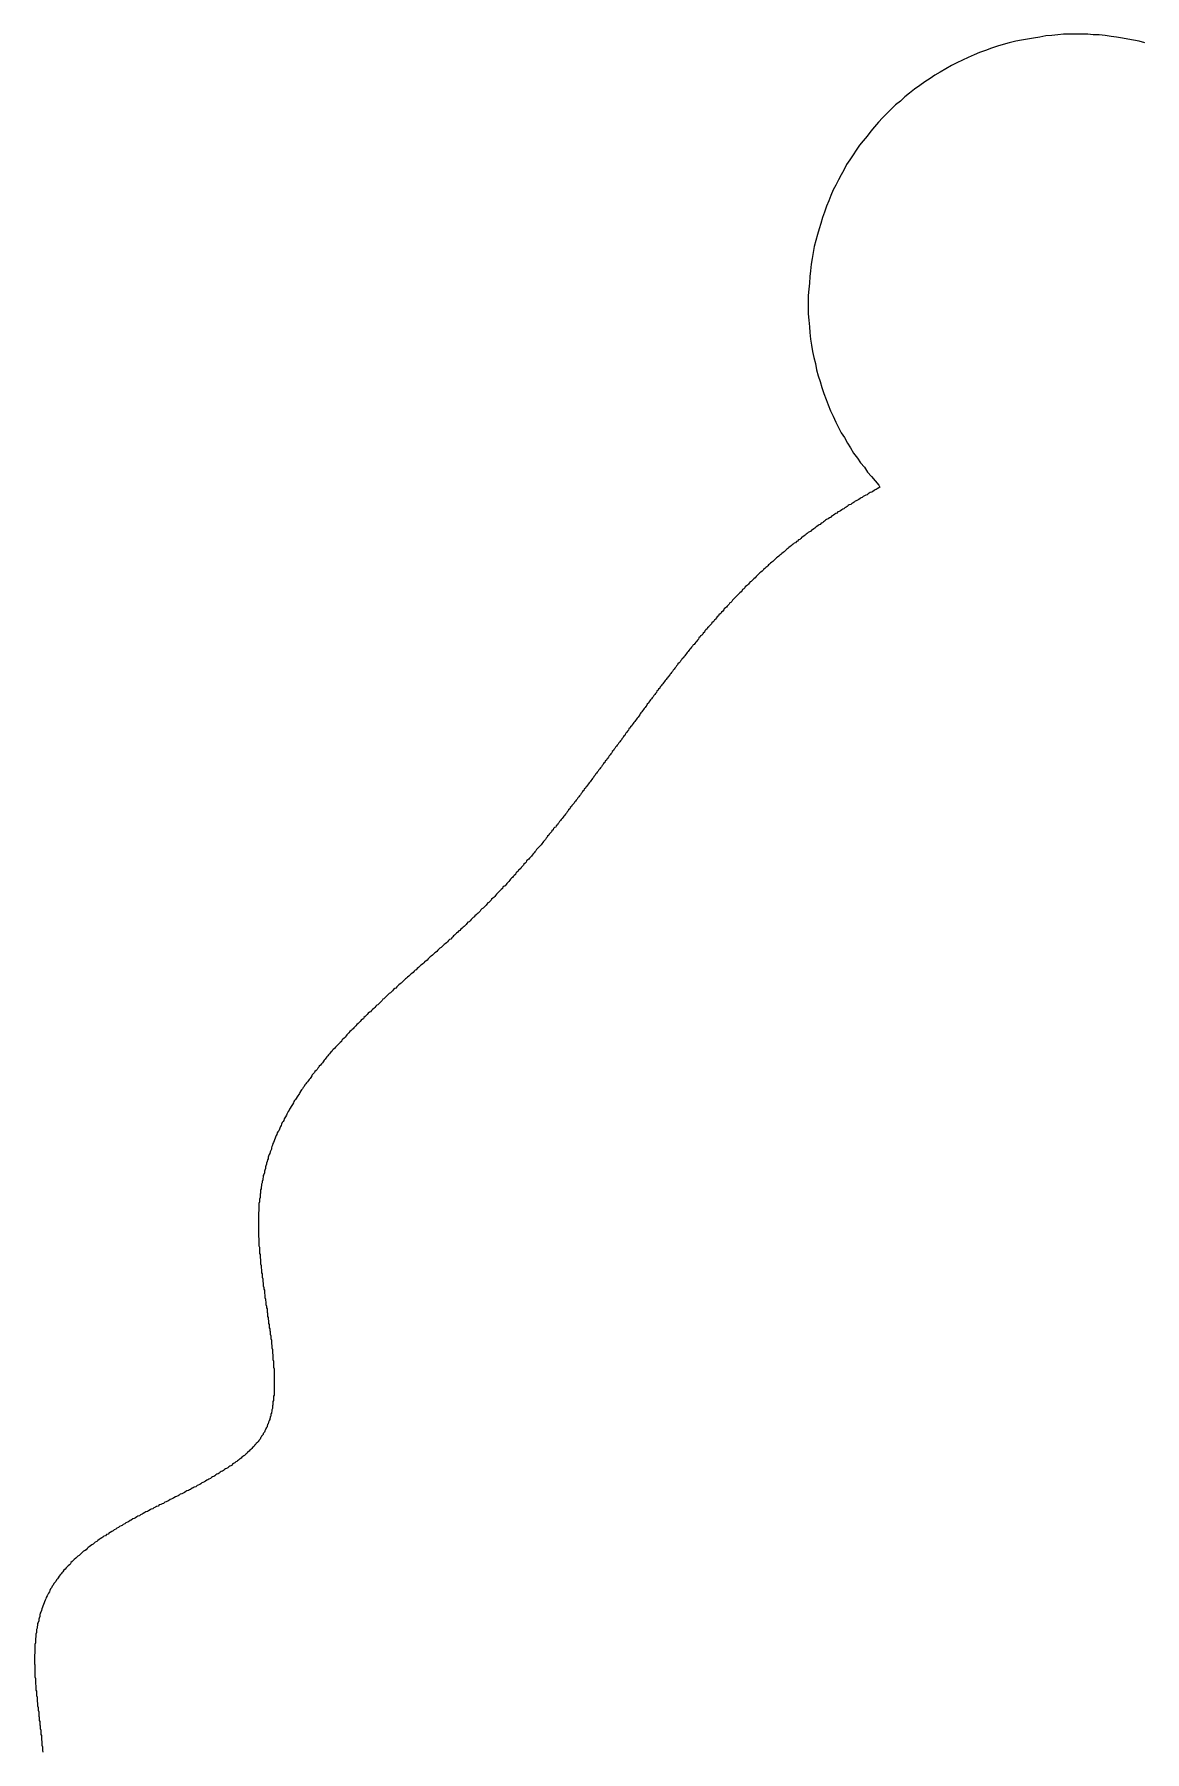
# Model space of a CAD drawing. Header units: millimetres. Extents: x 289 to 9778, y -894 to 6380.
# Drawn here: x 7087.5 to 7108.11, y 822.52 to 854.41 of the extents above; entities that cross this region are included whole.
import ezdxf

# ---------------------------------------------------------------- set-up
doc = ezdxf.new("R2010")
doc.units = ezdxf.units.MM
doc.layers.add('DRAW', color=7, linetype='Continuous')

msp = doc.modelspace()

# ---------------------------------------------------------------- linework, layer by layer
at = {"layer": 'DRAW'}
msp.add_polyline3d([(7108.12, 854.248, 0), (7108.01, 854.278, 0), (7107.91, 854.298, 0), (7107.8, 854.318, 0), (7107.7, 854.338, 0), (7107.59, 854.358, 0), (7107.49, 854.368, 0), (7107.38, 854.388, 0), (7107.27, 854.398, 0), (7107.16, 854.398, 0), (7107.06, 854.408, 0), (7106.95, 854.408, 0), (7106.84, 854.408, 0), (7106.72, 854.408, 0), (7106.61, 854.408, 0), (7106.5, 854.398, 0), (7106.39, 854.388, 0), (7106.28, 854.378, 0), (7106.17, 854.358, 0), (7106.05, 854.338, 0), (7105.94, 854.318, 0), (7105.83, 854.298, 0), (7105.72, 854.278, 0), (7105.6, 854.248, 0), (7105.49, 854.218, 0), (7105.38, 854.188, 0), (7105.27, 854.148, 0), (7105.16, 854.108, 0), (7105.05, 854.068, 0), (7104.95, 854.028, 0), (7104.84, 853.978, 0), (7104.73, 853.928, 0), (7104.63, 853.878, 0), (7104.53, 853.828, 0), (7104.42, 853.768, 0), (7104.32, 853.708, 0), (7104.22, 853.648, 0), (7104.13, 853.588, 0), (7104.03, 853.528, 0), (7103.94, 853.458, 0), (7103.84, 853.388, 0), (7103.75, 853.318, 0), (7103.66, 853.248, 0), (7103.58, 853.168, 0), (7103.49, 853.098, 0), (7103.41, 853.018, 0), (7103.33, 852.938, 0), (7103.25, 852.858, 0), (7103.17, 852.778, 0), (7103.1, 852.688, 0), (7103.03, 852.608, 0), (7102.96, 852.518, 0), (7102.89, 852.428, 0), (7102.82, 852.348, 0), (7102.76, 852.258, 0), (7102.7, 852.168, 0), (7102.64, 852.078, 0), (7102.58, 851.988, 0), (7102.53, 851.888, 0), (7102.48, 851.798, 0), (7102.43, 851.708, 0), (7102.38, 851.608, 0), (7102.33, 851.518, 0), (7102.29, 851.418, 0), (7102.25, 851.318, 0), (7102.21, 851.218, 0), (7102.17, 851.108, 0), (7102.13, 851.008, 0), (7102.1, 850.898, 0), (7102.07, 850.798, 0), (7102.04, 850.688, 0), (7102.01, 850.578, 0), (7101.98, 850.468, 0), (7101.96, 850.358, 0), (7101.94, 850.248, 0), (7101.92, 850.138, 0), (7101.91, 850.018, 0), (7101.9, 849.908, 0), (7101.89, 849.788, 0), (7101.88, 849.678, 0), (7101.87, 849.558, 0), (7101.87, 849.448, 0), (7101.87, 849.328, 0), (7101.87, 849.218, 0), (7101.88, 849.098, 0), (7101.89, 848.978, 0), (7101.9, 848.868, 0), (7101.91, 848.748, 0), (7101.93, 848.638, 0), (7101.95, 848.518, 0), (7101.97, 848.408, 0), (7102, 848.298, 0), (7102.02, 848.178, 0), (7102.05, 848.068, 0), (7102.09, 847.958, 0), (7102.12, 847.848, 0), (7102.16, 847.738, 0), (7102.2, 847.628, 0), (7102.24, 847.528, 0), (7102.28, 847.418, 0), (7102.33, 847.318, 0), (7102.38, 847.208, 0), (7102.43, 847.108, 0), (7102.48, 847.008, 0), (7102.54, 846.918, 0), (7102.6, 846.818, 0), (7102.65, 846.728, 0), (7102.71, 846.628, 0), (7102.78, 846.538, 0), (7102.84, 846.448, 0), (7102.91, 846.368, 0), (7102.97, 846.278, 0), (7103.04, 846.198, 0), (7103.11, 846.118, 0), (7103.18, 846.038, 0), (7103.2, 845.998, 0), (7103.18, 845.988, 0), (7103.15, 845.968, 0), (7103.13, 845.958, 0), (7103.11, 845.948, 0), (7103.09, 845.938, 0), (7103.07, 845.918, 0), (7103.05, 845.908, 0), (7103.02, 845.898, 0), (7103, 845.888, 0), (7102.98, 845.878, 0), (7102.96, 845.858, 0), (7102.94, 845.848, 0), (7102.91, 845.838, 0), (7102.89, 845.828, 0), (7102.87, 845.808, 0), (7102.85, 845.798, 0), (7102.83, 845.788, 0), (7102.81, 845.768, 0), (7102.78, 845.758, 0), (7102.76, 845.748, 0), (7102.74, 845.738, 0), (7102.72, 845.718, 0), (7102.7, 845.708, 0), (7102.68, 845.698, 0), (7102.66, 845.678, 0), (7102.63, 845.668, 0), (7102.61, 845.658, 0), (7102.59, 845.638, 0), (7102.57, 845.628, 0), (7102.55, 845.618, 0), (7102.53, 845.598, 0), (7102.51, 845.588, 0), (7102.49, 845.578, 0), (7102.47, 845.558, 0), (7102.44, 845.548, 0), (7102.42, 845.538, 0), (7102.4, 845.518, 0), (7102.38, 845.508, 0), (7102.36, 845.498, 0), (7102.34, 845.478, 0), (7102.32, 845.468, 0), (7102.3, 845.458, 0), (7102.28, 845.438, 0), (7102.26, 845.428, 0), (7102.24, 845.408, 0), (7102.21, 845.398, 0), (7102.19, 845.388, 0), (7102.17, 845.368, 0), (7102.15, 845.358, 0), (7102.13, 845.338, 0), (7102.11, 845.328, 0), (7102.09, 845.308, 0), (7102.07, 845.298, 0), (7102.05, 845.288, 0), (7102.03, 845.268, 0), (7102.01, 845.258, 0), (7101.99, 845.238, 0), (7101.97, 845.228, 0), (7101.95, 845.208, 0), (7101.93, 845.198, 0), (7101.91, 845.178, 0), (7101.89, 845.168, 0), (7101.87, 845.158, 0), (7101.85, 845.138, 0), (7101.83, 845.128, 0), (7101.81, 845.108, 0), (7101.79, 845.098, 0), (7101.77, 845.078, 0), (7101.75, 845.068, 0), (7101.73, 845.048, 0), (7101.71, 845.028, 0), (7101.69, 845.018, 0), (7101.67, 844.998, 0), (7101.65, 844.988, 0), (7101.63, 844.968, 0), (7101.61, 844.958, 0), (7101.59, 844.938, 0), (7101.57, 844.928, 0), (7101.55, 844.908, 0), (7101.53, 844.898, 0), (7101.51, 844.878, 0), (7101.49, 844.858, 0), (7101.47, 844.848, 0), (7101.45, 844.828, 0), (7101.44, 844.818, 0), (7101.42, 844.798, 0), (7101.4, 844.788, 0), (7101.38, 844.768, 0), (7101.36, 844.748, 0), (7101.34, 844.738, 0), (7101.32, 844.718, 0), (7101.3, 844.698, 0), (7101.28, 844.688, 0), (7101.26, 844.668, 0), (7101.25, 844.658, 0), (7101.23, 844.638, 0), (7101.21, 844.618, 0), (7101.19, 844.608, 0), (7101.17, 844.588, 0), (7101.15, 844.568, 0), (7101.13, 844.558, 0), (7101.12, 844.538, 0), (7101.1, 844.518, 0), (7101.08, 844.508, 0), (7101.06, 844.488, 0), (7101.04, 844.468, 0), (7101.03, 844.458, 0), (7101.01, 844.438, 0), (7100.99, 844.418, 0), (7100.97, 844.408, 0), (7100.95, 844.388, 0), (7100.93, 844.368, 0), (7100.92, 844.358, 0), (7100.9, 844.338, 0), (7100.88, 844.318, 0), (7100.86, 844.298, 0), (7100.85, 844.288, 0), (7100.83, 844.268, 0), (7100.81, 844.248, 0), (7100.79, 844.238, 0), (7100.77, 844.218, 0), (7100.76, 844.198, 0), (7100.74, 844.178, 0), (7100.72, 844.168, 0), (7100.7, 844.148, 0), (7100.69, 844.128, 0), (7100.67, 844.108, 0), (7100.65, 844.098, 0), (7100.64, 844.078, 0), (7100.62, 844.058, 0), (7100.6, 844.038, 0), (7100.58, 844.018, 0), (7100.57, 844.008, 0), (7100.55, 843.988, 0), (7100.53, 843.968, 0), (7100.51, 843.948, 0), (7100.5, 843.938, 0), (7100.48, 843.918, 0), (7100.46, 843.898, 0), (7100.45, 843.878, 0), (7100.43, 843.858, 0), (7100.41, 843.848, 0), (7100.4, 843.828, 0), (7100.38, 843.808, 0), (7100.36, 843.788, 0), (7100.35, 843.768, 0), (7100.33, 843.758, 0), (7100.31, 843.738, 0), (7100.3, 843.718, 0), (7100.28, 843.698, 0), (7100.26, 843.678, 0), (7100.25, 843.658, 0), (7100.23, 843.648, 0), (7100.21, 843.628, 0), (7100.2, 843.608, 0), (7100.18, 843.588, 0), (7100.16, 843.568, 0), (7100.15, 843.548, 0), (7100.13, 843.538, 0), (7100.12, 843.518, 0), (7100.1, 843.498, 0), (7100.08, 843.478, 0), (7100.07, 843.458, 0), (7100.05, 843.438, 0), (7100.03, 843.418, 0), (7100.02, 843.408, 0), (7100, 843.388, 0), (7099.99, 843.368, 0), (7099.97, 843.348, 0), (7099.95, 843.328, 0), (7099.94, 843.308, 0), (7099.92, 843.288, 0), (7099.91, 843.268, 0), (7099.89, 843.248, 0), (7099.87, 843.238, 0), (7099.86, 843.218, 0), (7099.84, 843.198, 0), (7099.83, 843.178, 0), (7099.81, 843.158, 0), (7099.8, 843.138, 0), (7099.78, 843.118, 0), (7099.76, 843.098, 0), (7099.75, 843.078, 0), (7099.73, 843.068, 0), (7099.72, 843.048, 0), (7099.7, 843.028, 0), (7099.69, 843.008, 0), (7099.67, 842.988, 0), (7099.65, 842.968, 0), (7099.64, 842.948, 0), (7099.62, 842.928, 0), (7099.61, 842.908, 0), (7099.59, 842.888, 0), (7099.58, 842.868, 0), (7099.56, 842.848, 0), (7099.55, 842.828, 0), (7099.53, 842.818, 0), (7099.52, 842.798, 0), (7099.5, 842.778, 0), (7099.49, 842.758, 0), (7099.47, 842.738, 0), (7099.45, 842.718, 0), (7099.44, 842.698, 0), (7099.42, 842.678, 0), (7099.41, 842.658, 0), (7099.39, 842.638, 0), (7099.38, 842.618, 0), (7099.36, 842.598, 0), (7099.35, 842.578, 0), (7099.33, 842.558, 0), (7099.32, 842.538, 0), (7099.3, 842.518, 0), (7099.29, 842.498, 0), (7099.27, 842.478, 0), (7099.26, 842.458, 0), (7099.24, 842.448, 0), (7099.23, 842.428, 0), (7099.21, 842.408, 0), (7099.2, 842.388, 0), (7099.18, 842.368, 0), (7099.17, 842.348, 0), (7099.15, 842.328, 0), (7099.14, 842.308, 0), (7099.12, 842.288, 0), (7099.11, 842.268, 0), (7099.09, 842.248, 0), (7099.08, 842.228, 0), (7099.06, 842.208, 0), (7099.05, 842.188, 0), (7099.03, 842.168, 0), (7099.02, 842.148, 0), (7099, 842.128, 0), (7098.99, 842.108, 0), (7098.97, 842.088, 0), (7098.96, 842.068, 0), (7098.94, 842.048, 0), (7098.93, 842.028, 0), (7098.91, 842.008, 0), (7098.9, 841.988, 0), (7098.88, 841.968, 0), (7098.87, 841.948, 0), (7098.85, 841.928, 0), (7098.84, 841.908, 0), (7098.82, 841.888, 0), (7098.81, 841.868, 0), (7098.79, 841.848, 0), (7098.78, 841.828, 0), (7098.76, 841.808, 0), (7098.75, 841.788, 0), (7098.74, 841.768, 0), (7098.72, 841.748, 0), (7098.71, 841.728, 0), (7098.69, 841.708, 0), (7098.68, 841.688, 0), (7098.66, 841.668, 0), (7098.65, 841.648, 0), (7098.63, 841.628, 0), (7098.62, 841.608, 0), (7098.6, 841.588, 0), (7098.59, 841.568, 0), (7098.57, 841.548, 0), (7098.56, 841.528, 0), (7098.54, 841.508, 0), (7098.53, 841.488, 0), (7098.51, 841.468, 0), (7098.5, 841.448, 0), (7098.48, 841.428, 0), (7098.47, 841.408, 0), (7098.46, 841.388, 0), (7098.44, 841.368, 0), (7098.43, 841.348, 0), (7098.41, 841.328, 0), (7098.4, 841.308, 0), (7098.38, 841.288, 0), (7098.37, 841.268, 0), (7098.35, 841.248, 0), (7098.34, 841.228, 0), (7098.32, 841.208, 0), (7098.31, 841.188, 0), (7098.29, 841.168, 0), (7098.28, 841.148, 0), (7098.26, 841.128, 0), (7098.25, 841.108, 0), (7098.23, 841.088, 0), (7098.22, 841.068, 0), (7098.2, 841.048, 0), (7098.19, 841.028, 0), (7098.17, 841.008, 0), (7098.16, 840.988, 0), (7098.15, 840.968, 0), (7098.13, 840.948, 0), (7098.12, 840.928, 0), (7098.1, 840.908, 0), (7098.09, 840.888, 0), (7098.07, 840.868, 0), (7098.06, 840.848, 0), (7098.04, 840.828, 0), (7098.03, 840.808, 0), (7098.01, 840.788, 0), (7098, 840.768, 0), (7097.98, 840.748, 0), (7097.97, 840.728, 0), (7097.95, 840.708, 0), (7097.94, 840.688, 0), (7097.92, 840.668, 0), (7097.91, 840.648, 0), (7097.89, 840.628, 0), (7097.88, 840.608, 0), (7097.86, 840.588, 0), (7097.85, 840.568, 0), (7097.83, 840.548, 0), (7097.82, 840.528, 0), (7097.8, 840.508, 0), (7097.79, 840.488, 0), (7097.77, 840.468, 0), (7097.76, 840.448, 0), (7097.74, 840.428, 0), (7097.73, 840.408, 0), (7097.71, 840.388, 0), (7097.7, 840.368, 0), (7097.68, 840.348, 0), (7097.67, 840.328, 0), (7097.65, 840.308, 0), (7097.64, 840.288, 0), (7097.62, 840.268, 0), (7097.61, 840.248, 0), (7097.59, 840.228, 0), (7097.58, 840.208, 0), (7097.56, 840.188, 0), (7097.55, 840.168, 0), (7097.53, 840.148, 0), (7097.52, 840.128, 0), (7097.5, 840.108, 0), (7097.48, 840.088, 0), (7097.47, 840.068, 0), (7097.45, 840.048, 0), (7097.44, 840.028, 0), (7097.42, 840.008, 0), (7097.41, 839.988, 0), (7097.39, 839.968, 0), (7097.38, 839.948, 0), (7097.36, 839.928, 0), (7097.35, 839.908, 0), (7097.33, 839.888, 0), (7097.32, 839.868, 0), (7097.3, 839.848, 0), (7097.28, 839.828, 0), (7097.27, 839.808, 0), (7097.25, 839.788, 0), (7097.24, 839.768, 0), (7097.22, 839.748, 0), (7097.21, 839.728, 0), (7097.19, 839.708, 0), (7097.18, 839.688, 0), (7097.16, 839.678, 0), (7097.14, 839.658, 0), (7097.13, 839.638, 0), (7097.11, 839.618, 0), (7097.1, 839.598, 0), (7097.08, 839.578, 0), (7097.06, 839.558, 0), (7097.05, 839.538, 0), (7097.03, 839.518, 0), (7097.02, 839.498, 0), (7097, 839.478, 0), (7096.99, 839.458, 0), (7096.97, 839.438, 0), (7096.95, 839.418, 0), (7096.94, 839.398, 0), (7096.92, 839.378, 0), (7096.91, 839.358, 0), (7096.89, 839.338, 0), (7096.87, 839.318, 0), (7096.86, 839.308, 0), (7096.84, 839.288, 0), (7096.82, 839.268, 0), (7096.81, 839.248, 0), (7096.79, 839.228, 0), (7096.78, 839.208, 0), (7096.76, 839.188, 0), (7096.74, 839.168, 0), (7096.73, 839.148, 0), (7096.71, 839.128, 0), (7096.69, 839.108, 0), (7096.68, 839.088, 0), (7096.66, 839.078, 0), (7096.64, 839.058, 0), (7096.63, 839.038, 0), (7096.61, 839.018, 0), (7096.59, 838.998, 0), (7096.58, 838.978, 0), (7096.56, 838.958, 0), (7096.54, 838.938, 0), (7096.53, 838.918, 0), (7096.51, 838.898, 0), (7096.49, 838.888, 0), (7096.48, 838.868, 0), (7096.46, 838.848, 0), (7096.44, 838.828, 0), (7096.43, 838.808, 0), (7096.41, 838.788, 0), (7096.39, 838.768, 0), (7096.38, 838.748, 0), (7096.36, 838.738, 0), (7096.34, 838.718, 0), (7096.33, 838.698, 0), (7096.31, 838.678, 0), (7096.29, 838.658, 0), (7096.27, 838.638, 0), (7096.26, 838.618, 0), (7096.24, 838.598, 0), (7096.22, 838.588, 0), (7096.2, 838.568, 0), (7096.19, 838.548, 0), (7096.17, 838.528, 0), (7096.15, 838.508, 0), (7096.13, 838.488, 0), (7096.12, 838.478, 0), (7096.1, 838.458, 0), (7096.08, 838.438, 0), (7096.06, 838.418, 0), (7096.05, 838.398, 0), (7096.03, 838.378, 0), (7096.01, 838.368, 0), (7095.99, 838.348, 0), (7095.98, 838.328, 0), (7095.96, 838.308, 0), (7095.94, 838.288, 0), (7095.92, 838.278, 0), (7095.9, 838.258, 0), (7095.89, 838.238, 0), (7095.87, 838.218, 0), (7095.85, 838.198, 0), (7095.83, 838.178, 0), (7095.81, 838.168, 0), (7095.79, 838.148, 0), (7095.78, 838.128, 0), (7095.76, 838.108, 0), (7095.74, 838.088, 0), (7095.72, 838.078, 0), (7095.7, 838.058, 0), (7095.68, 838.038, 0), (7095.67, 838.018, 0), (7095.65, 838.008, 0), (7095.63, 837.988, 0), (7095.61, 837.968, 0), (7095.59, 837.948, 0), (7095.57, 837.928, 0), (7095.55, 837.918, 0), (7095.53, 837.898, 0), (7095.52, 837.878, 0), (7095.5, 837.858, 0), (7095.48, 837.838, 0), (7095.46, 837.828, 0), (7095.44, 837.808, 0), (7095.42, 837.788, 0), (7095.4, 837.768, 0), (7095.38, 837.758, 0), (7095.36, 837.738, 0), (7095.34, 837.718, 0), (7095.32, 837.698, 0), (7095.3, 837.678, 0), (7095.28, 837.668, 0), (7095.27, 837.648, 0), (7095.25, 837.628, 0), (7095.23, 837.608, 0), (7095.21, 837.598, 0), (7095.19, 837.578, 0), (7095.17, 837.558, 0), (7095.15, 837.538, 0), (7095.13, 837.518, 0), (7095.11, 837.508, 0), (7095.09, 837.488, 0), (7095.07, 837.468, 0), (7095.05, 837.448, 0), (7095.03, 837.438, 0), (7095.01, 837.418, 0), (7094.99, 837.398, 0), (7094.97, 837.378, 0), (7094.95, 837.358, 0), (7094.93, 837.348, 0), (7094.91, 837.328, 0), (7094.89, 837.308, 0), (7094.87, 837.288, 0), (7094.85, 837.278, 0), (7094.83, 837.258, 0), (7094.81, 837.238, 0), (7094.79, 837.218, 0), (7094.77, 837.198, 0), (7094.75, 837.188, 0), (7094.73, 837.168, 0), (7094.71, 837.148, 0), (7094.69, 837.128, 0), (7094.67, 837.118, 0), (7094.65, 837.098, 0), (7094.63, 837.078, 0), (7094.61, 837.058, 0), (7094.59, 837.038, 0), (7094.57, 837.028, 0), (7094.55, 837.008, 0), (7094.53, 836.988, 0), (7094.51, 836.968, 0), (7094.49, 836.958, 0), (7094.47, 836.938, 0), (7094.45, 836.918, 0), (7094.43, 836.898, 0), (7094.41, 836.878, 0), (7094.39, 836.868, 0), (7094.37, 836.848, 0), (7094.35, 836.828, 0), (7094.33, 836.808, 0), (7094.31, 836.788, 0), (7094.29, 836.778, 0), (7094.27, 836.758, 0), (7094.25, 836.738, 0), (7094.23, 836.718, 0), (7094.21, 836.698, 0), (7094.19, 836.688, 0), (7094.17, 836.668, 0), (7094.15, 836.648, 0), (7094.13, 836.628, 0), (7094.11, 836.608, 0), (7094.09, 836.598, 0), (7094.07, 836.578, 0), (7094.05, 836.558, 0), (7094.03, 836.538, 0), (7094.01, 836.518, 0), (7093.99, 836.498, 0), (7093.97, 836.488, 0), (7093.96, 836.468, 0), (7093.94, 836.448, 0), (7093.92, 836.428, 0), (7093.9, 836.408, 0), (7093.88, 836.388, 0), (7093.86, 836.378, 0), (7093.84, 836.358, 0), (7093.82, 836.338, 0), (7093.8, 836.318, 0), (7093.78, 836.298, 0), (7093.76, 836.278, 0), (7093.74, 836.258, 0), (7093.72, 836.248, 0), (7093.7, 836.228, 0), (7093.68, 836.208, 0), (7093.66, 836.188, 0), (7093.64, 836.168, 0), (7093.62, 836.148, 0), (7093.61, 836.128, 0), (7093.59, 836.118, 0), (7093.57, 836.098, 0), (7093.55, 836.078, 0), (7093.53, 836.058, 0), (7093.51, 836.038, 0), (7093.49, 836.018, 0), (7093.47, 835.998, 0), (7093.45, 835.978, 0), (7093.43, 835.958, 0), (7093.42, 835.938, 0), (7093.4, 835.928, 0), (7093.38, 835.908, 0), (7093.36, 835.888, 0), (7093.34, 835.868, 0), (7093.32, 835.848, 0), (7093.3, 835.828, 0), (7093.29, 835.808, 0), (7093.27, 835.788, 0), (7093.25, 835.768, 0), (7093.23, 835.748, 0), (7093.21, 835.728, 0), (7093.2, 835.708, 0), (7093.18, 835.688, 0), (7093.16, 835.668, 0), (7093.14, 835.648, 0), (7093.12, 835.628, 0), (7093.11, 835.618, 0), (7093.09, 835.598, 0), (7093.07, 835.578, 0), (7093.05, 835.558, 0), (7093.03, 835.538, 0), (7093.02, 835.518, 0), (7093, 835.498, 0), (7092.98, 835.478, 0), (7092.96, 835.458, 0), (7092.95, 835.438, 0), (7092.93, 835.418, 0), (7092.91, 835.398, 0), (7092.9, 835.378, 0), (7092.88, 835.358, 0), (7092.86, 835.328, 0), (7092.85, 835.308, 0), (7092.83, 835.288, 0), (7092.81, 835.268, 0), (7092.79, 835.248, 0), (7092.78, 835.228, 0), (7092.76, 835.208, 0), (7092.75, 835.188, 0), (7092.73, 835.168, 0), (7092.71, 835.148, 0), (7092.7, 835.128, 0), (7092.68, 835.108, 0), (7092.66, 835.088, 0), (7092.65, 835.068, 0), (7092.63, 835.038, 0), (7092.62, 835.018, 0), (7092.6, 834.998, 0), (7092.59, 834.978, 0), (7092.57, 834.958, 0), (7092.55, 834.938, 0), (7092.54, 834.918, 0), (7092.52, 834.898, 0), (7092.51, 834.868, 0), (7092.49, 834.848, 0), (7092.48, 834.828, 0), (7092.46, 834.808, 0), (7092.45, 834.788, 0), (7092.43, 834.758, 0), (7092.42, 834.738, 0), (7092.41, 834.718, 0), (7092.39, 834.698, 0), (7092.38, 834.678, 0), (7092.36, 834.648, 0), (7092.35, 834.628, 0), (7092.33, 834.608, 0), (7092.32, 834.588, 0), (7092.31, 834.568, 0), (7092.29, 834.538, 0), (7092.28, 834.518, 0), (7092.27, 834.498, 0), (7092.25, 834.468, 0), (7092.24, 834.448, 0), (7092.23, 834.428, 0), (7092.21, 834.408, 0), (7092.2, 834.378, 0), (7092.19, 834.358, 0), (7092.18, 834.338, 0), (7092.16, 834.308, 0), (7092.15, 834.288, 0), (7092.14, 834.268, 0), (7092.13, 834.238, 0), (7092.12, 834.218, 0), (7092.1, 834.198, 0), (7092.09, 834.168, 0), (7092.08, 834.148, 0), (7092.07, 834.128, 0), (7092.06, 834.098, 0), (7092.05, 834.078, 0), (7092.04, 834.048, 0), (7092.02, 834.028, 0), (7092.01, 834.008, 0), (7092, 833.978, 0), (7091.99, 833.958, 0), (7091.98, 833.928, 0), (7091.97, 833.908, 0), (7091.96, 833.878, 0), (7091.95, 833.858, 0), (7091.94, 833.828, 0), (7091.93, 833.808, 0), (7091.92, 833.778, 0), (7091.91, 833.758, 0), (7091.9, 833.728, 0), (7091.9, 833.708, 0), (7091.89, 833.678, 0), (7091.88, 833.658, 0), (7091.87, 833.628, 0), (7091.86, 833.608, 0), (7091.85, 833.578, 0), (7091.84, 833.558, 0), (7091.84, 833.528, 0), (7091.83, 833.508, 0), (7091.82, 833.478, 0), (7091.81, 833.448, 0), (7091.81, 833.428, 0), (7091.8, 833.398, 0), (7091.79, 833.378, 0), (7091.79, 833.348, 0), (7091.78, 833.318, 0), (7091.77, 833.298, 0), (7091.77, 833.268, 0), (7091.76, 833.238, 0), (7091.75, 833.218, 0), (7091.75, 833.188, 0), (7091.74, 833.158, 0), (7091.74, 833.138, 0), (7091.73, 833.108, 0), (7091.73, 833.078, 0), (7091.72, 833.058, 0), (7091.72, 833.028, 0), (7091.71, 832.998, 0), (7091.71, 832.968, 0), (7091.7, 832.948, 0), (7091.7, 832.918, 0), (7091.7, 832.888, 0), (7091.69, 832.868, 0), (7091.69, 832.838, 0), (7091.69, 832.808, 0), (7091.68, 832.778, 0), (7091.68, 832.748, 0), (7091.68, 832.728, 0), (7091.67, 832.698, 0), (7091.67, 832.668, 0), (7091.67, 832.638, 0), (7091.67, 832.608, 0), (7091.67, 832.588, 0), (7091.67, 832.558, 0), (7091.66, 832.528, 0), (7091.66, 832.498, 0), (7091.66, 832.468, 0), (7091.66, 832.448, 0), (7091.66, 832.418, 0), (7091.66, 832.388, 0), (7091.66, 832.358, 0), (7091.66, 832.328, 0), (7091.66, 832.308, 0), (7091.66, 832.278, 0), (7091.66, 832.248, 0), (7091.66, 832.218, 0), (7091.66, 832.188, 0), (7091.66, 832.168, 0), (7091.66, 832.138, 0), (7091.66, 832.108, 0), (7091.66, 832.078, 0), (7091.67, 832.048, 0), (7091.67, 832.028, 0), (7091.67, 831.998, 0), (7091.67, 831.968, 0), (7091.67, 831.938, 0), (7091.67, 831.908, 0), (7091.68, 831.888, 0), (7091.68, 831.858, 0), (7091.68, 831.828, 0), (7091.68, 831.798, 0), (7091.68, 831.768, 0), (7091.69, 831.748, 0), (7091.69, 831.718, 0), (7091.69, 831.688, 0), (7091.7, 831.658, 0), (7091.7, 831.638, 0), (7091.7, 831.608, 0), (7091.7, 831.578, 0), (7091.71, 831.548, 0), (7091.71, 831.518, 0), (7091.71, 831.498, 0), (7091.72, 831.468, 0), (7091.72, 831.438, 0), (7091.72, 831.408, 0), (7091.73, 831.388, 0), (7091.73, 831.358, 0), (7091.73, 831.328, 0), (7091.74, 831.298, 0), (7091.74, 831.278, 0), (7091.74, 831.248, 0), (7091.75, 831.218, 0), (7091.75, 831.188, 0), (7091.75, 831.168, 0), (7091.76, 831.138, 0), (7091.76, 831.108, 0), (7091.77, 831.088, 0), (7091.77, 831.058, 0), (7091.77, 831.028, 0), (7091.78, 830.998, 0), (7091.78, 830.978, 0), (7091.78, 830.948, 0), (7091.79, 830.918, 0), (7091.79, 830.898, 0), (7091.8, 830.868, 0), (7091.8, 830.838, 0), (7091.8, 830.818, 0), (7091.81, 830.788, 0), (7091.81, 830.758, 0), (7091.82, 830.738, 0), (7091.82, 830.708, 0), (7091.82, 830.678, 0), (7091.83, 830.658, 0), (7091.83, 830.628, 0), (7091.83, 830.598, 0), (7091.84, 830.578, 0), (7091.84, 830.548, 0), (7091.85, 830.518, 0), (7091.85, 830.498, 0), (7091.85, 830.468, 0), (7091.86, 830.448, 0), (7091.86, 830.418, 0), (7091.86, 830.388, 0), (7091.87, 830.368, 0), (7091.87, 830.338, 0), (7091.88, 830.318, 0), (7091.88, 830.288, 0), (7091.88, 830.268, 0), (7091.89, 830.238, 0), (7091.89, 830.218, 0), (7091.89, 830.188, 0), (7091.9, 830.158, 0), (7091.9, 830.138, 0), (7091.9, 830.108, 0), (7091.9, 830.088, 0), (7091.91, 830.058, 0), (7091.91, 830.038, 0), (7091.91, 830.018, 0), (7091.92, 829.988, 0), (7091.92, 829.968, 0), (7091.92, 829.938, 0), (7091.92, 829.918, 0), (7091.93, 829.888, 0), (7091.93, 829.868, 0), (7091.93, 829.838, 0), (7091.93, 829.818, 0), (7091.93, 829.798, 0), (7091.94, 829.768, 0), (7091.94, 829.748, 0), (7091.94, 829.728, 0), (7091.94, 829.698, 0), (7091.94, 829.678, 0), (7091.94, 829.658, 0), (7091.95, 829.628, 0), (7091.95, 829.608, 0), (7091.95, 829.588, 0), (7091.95, 829.558, 0), (7091.95, 829.538, 0), (7091.95, 829.518, 0), (7091.95, 829.498, 0), (7091.95, 829.468, 0), (7091.95, 829.448, 0), (7091.95, 829.428, 0), (7091.95, 829.408, 0), (7091.95, 829.388, 0), (7091.95, 829.358, 0), (7091.95, 829.338, 0), (7091.95, 829.318, 0), (7091.95, 829.298, 0), (7091.95, 829.278, 0), (7091.95, 829.258, 0), (7091.95, 829.238, 0), (7091.95, 829.218, 0), (7091.95, 829.198, 0), (7091.95, 829.178, 0), (7091.95, 829.158, 0), (7091.95, 829.138, 0), (7091.94, 829.118, 0), (7091.94, 829.098, 0), (7091.94, 829.078, 0), (7091.94, 829.058, 0), (7091.94, 829.038, 0), (7091.93, 829.018, 0), (7091.93, 828.998, 0), (7091.93, 828.978, 0), (7091.93, 828.958, 0), (7091.92, 828.938, 0), (7091.92, 828.928, 0), (7091.92, 828.908, 0), (7091.92, 828.888, 0), (7091.91, 828.868, 0), (7091.91, 828.848, 0), (7091.91, 828.838, 0), (7091.9, 828.818, 0), (7091.9, 828.798, 0), (7091.89, 828.788, 0), (7091.89, 828.768, 0), (7091.89, 828.748, 0), (7091.88, 828.738, 0), (7091.88, 828.718, 0), (7091.87, 828.698, 0), (7091.87, 828.688, 0), (7091.86, 828.668, 0), (7091.86, 828.658, 0), (7091.85, 828.638, 0), (7091.85, 828.628, 0), (7091.84, 828.608, 0), (7091.83, 828.598, 0), (7091.83, 828.578, 0), (7091.82, 828.568, 0), (7091.82, 828.548, 0), (7091.81, 828.538, 0), (7091.8, 828.518, 0), (7091.8, 828.508, 0), (7091.79, 828.498, 0), (7091.78, 828.478, 0), (7091.78, 828.468, 0), (7091.77, 828.448, 0), (7091.76, 828.438, 0), (7091.75, 828.428, 0), (7091.75, 828.408, 0), (7091.74, 828.398, 0), (7091.73, 828.388, 0), (7091.72, 828.378, 0), (7091.71, 828.358, 0), (7091.7, 828.348, 0), (7091.7, 828.338, 0), (7091.69, 828.318, 0), (7091.68, 828.308, 0), (7091.67, 828.298, 0), (7091.66, 828.278, 0), (7091.65, 828.268, 0), (7091.64, 828.258, 0), (7091.62, 828.248, 0), (7091.61, 828.228, 0), (7091.6, 828.218, 0), (7091.59, 828.208, 0), (7091.58, 828.188, 0), (7091.57, 828.178, 0), (7091.55, 828.168, 0), (7091.54, 828.148, 0), (7091.53, 828.138, 0), (7091.52, 828.128, 0), (7091.5, 828.118, 0), (7091.49, 828.098, 0), (7091.47, 828.088, 0), (7091.46, 828.078, 0), (7091.45, 828.058, 0), (7091.43, 828.048, 0), (7091.42, 828.038, 0), (7091.4, 828.018, 0), (7091.39, 828.008, 0), (7091.37, 827.998, 0), (7091.35, 827.988, 0), (7091.34, 827.968, 0), (7091.32, 827.958, 0), (7091.31, 827.948, 0), (7091.29, 827.928, 0), (7091.27, 827.918, 0), (7091.26, 827.908, 0), (7091.24, 827.898, 0), (7091.22, 827.878, 0), (7091.2, 827.868, 0), (7091.18, 827.858, 0), (7091.17, 827.838, 0), (7091.15, 827.828, 0), (7091.13, 827.818, 0), (7091.11, 827.808, 0), (7091.09, 827.788, 0), (7091.07, 827.778, 0), (7091.05, 827.768, 0), (7091.03, 827.758, 0), (7091.01, 827.738, 0), (7090.99, 827.728, 0), (7090.97, 827.718, 0), (7090.95, 827.708, 0), (7090.93, 827.688, 0), (7090.91, 827.678, 0), (7090.89, 827.668, 0), (7090.87, 827.658, 0), (7090.85, 827.638, 0), (7090.83, 827.628, 0), (7090.81, 827.618, 0), (7090.79, 827.608, 0), (7090.77, 827.588, 0), (7090.74, 827.578, 0), (7090.72, 827.568, 0), (7090.7, 827.558, 0), (7090.68, 827.538, 0), (7090.66, 827.528, 0), (7090.63, 827.518, 0), (7090.61, 827.508, 0), (7090.59, 827.488, 0), (7090.57, 827.478, 0), (7090.54, 827.468, 0), (7090.52, 827.458, 0), (7090.5, 827.438, 0), (7090.47, 827.428, 0), (7090.45, 827.418, 0), (7090.43, 827.408, 0), (7090.4, 827.388, 0), (7090.38, 827.378, 0), (7090.36, 827.368, 0), (7090.33, 827.358, 0), (7090.31, 827.348, 0), (7090.29, 827.328, 0), (7090.26, 827.318, 0), (7090.24, 827.308, 0), (7090.21, 827.298, 0), (7090.19, 827.278, 0), (7090.17, 827.268, 0), (7090.14, 827.258, 0), (7090.12, 827.248, 0), (7090.09, 827.228, 0), (7090.07, 827.218, 0), (7090.04, 827.208, 0), (7090.02, 827.198, 0), (7089.99, 827.178, 0), (7089.97, 827.168, 0), (7089.95, 827.158, 0), (7089.92, 827.148, 0), (7089.9, 827.128, 0), (7089.87, 827.118, 0), (7089.85, 827.108, 0), (7089.82, 827.098, 0), (7089.8, 827.078, 0), (7089.77, 827.068, 0), (7089.75, 827.058, 0), (7089.72, 827.048, 0), (7089.7, 827.028, 0), (7089.67, 827.018, 0), (7089.65, 827.008, 0), (7089.62, 826.988, 0), (7089.6, 826.978, 0), (7089.57, 826.968, 0), (7089.55, 826.958, 0), (7089.52, 826.938, 0), (7089.5, 826.928, 0), (7089.47, 826.918, 0), (7089.45, 826.898, 0), (7089.42, 826.888, 0), (7089.4, 826.878, 0), (7089.38, 826.858, 0), (7089.35, 826.848, 0), (7089.33, 826.838, 0), (7089.3, 826.818, 0), (7089.28, 826.808, 0), (7089.25, 826.788, 0), (7089.23, 826.778, 0), (7089.2, 826.768, 0), (7089.18, 826.748, 0), (7089.15, 826.738, 0), (7089.13, 826.718, 0), (7089.11, 826.708, 0), (7089.08, 826.698, 0), (7089.06, 826.678, 0), (7089.03, 826.668, 0), (7089.01, 826.648, 0), (7088.98, 826.638, 0), (7088.96, 826.618, 0), (7088.94, 826.608, 0), (7088.91, 826.588, 0), (7088.89, 826.578, 0), (7088.87, 826.558, 0), (7088.84, 826.548, 0), (7088.82, 826.528, 0), (7088.79, 826.518, 0), (7088.77, 826.498, 0), (7088.75, 826.488, 0), (7088.72, 826.468, 0), (7088.7, 826.458, 0), (7088.68, 826.438, 0), (7088.66, 826.418, 0), (7088.63, 826.408, 0), (7088.61, 826.388, 0), (7088.59, 826.368, 0), (7088.57, 826.358, 0), (7088.54, 826.338, 0), (7088.52, 826.318, 0), (7088.5, 826.308, 0), (7088.48, 826.288, 0), (7088.46, 826.268, 0), (7088.43, 826.248, 0), (7088.41, 826.238, 0), (7088.39, 826.218, 0), (7088.37, 826.198, 0), (7088.35, 826.178, 0), (7088.33, 826.158, 0), (7088.31, 826.148, 0), (7088.29, 826.128, 0), (7088.27, 826.108, 0), (7088.24, 826.088, 0), (7088.22, 826.068, 0), (7088.2, 826.048, 0), (7088.18, 826.028, 0), (7088.17, 826.008, 0), (7088.15, 825.988, 0), (7088.13, 825.968, 0), (7088.11, 825.948, 0), (7088.09, 825.928, 0), (7088.07, 825.908, 0), (7088.05, 825.888, 0), (7088.03, 825.858, 0), (7088.01, 825.838, 0), (7088, 825.818, 0), (7087.98, 825.798, 0), (7087.96, 825.778, 0), (7087.94, 825.748, 0), (7087.93, 825.728, 0), (7087.91, 825.708, 0), (7087.9, 825.678, 0), (7087.88, 825.658, 0), (7087.86, 825.638, 0), (7087.85, 825.608, 0), (7087.83, 825.588, 0), (7087.82, 825.558, 0), (7087.8, 825.538, 0), (7087.79, 825.508, 0), (7087.78, 825.488, 0), (7087.76, 825.458, 0), (7087.75, 825.438, 0), (7087.74, 825.408, 0), (7087.72, 825.378, 0), (7087.71, 825.358, 0), (7087.7, 825.328, 0), (7087.69, 825.298, 0), (7087.68, 825.278, 0), (7087.67, 825.248, 0), (7087.66, 825.218, 0), (7087.65, 825.198, 0), (7087.64, 825.168, 0), (7087.63, 825.138, 0), (7087.62, 825.108, 0), (7087.61, 825.088, 0), (7087.6, 825.058, 0), (7087.6, 825.028, 0), (7087.59, 824.998, 0), (7087.58, 824.978, 0), (7087.58, 824.948, 0), (7087.57, 824.918, 0), (7087.56, 824.898, 0), (7087.56, 824.868, 0), (7087.55, 824.838, 0), (7087.55, 824.808, 0), (7087.54, 824.788, 0), (7087.54, 824.758, 0), (7087.54, 824.728, 0), (7087.53, 824.698, 0), (7087.53, 824.678, 0), (7087.53, 824.648, 0), (7087.52, 824.618, 0), (7087.52, 824.588, 0), (7087.52, 824.568, 0), (7087.52, 824.538, 0), (7087.51, 824.508, 0), (7087.51, 824.478, 0), (7087.51, 824.458, 0), (7087.51, 824.428, 0), (7087.51, 824.398, 0), (7087.51, 824.368, 0), (7087.51, 824.348, 0), (7087.5, 824.318, 0), (7087.5, 824.288, 0), (7087.5, 824.258, 0), (7087.5, 824.238, 0), (7087.5, 824.208, 0), (7087.5, 824.178, 0), (7087.5, 824.148, 0), (7087.51, 824.128, 0), (7087.51, 824.098, 0), (7087.51, 824.068, 0), (7087.51, 824.038, 0), (7087.51, 824.018, 0), (7087.51, 823.988, 0), (7087.51, 823.958, 0), (7087.51, 823.938, 0), (7087.51, 823.908, 0), (7087.52, 823.878, 0), (7087.52, 823.848, 0), (7087.52, 823.828, 0), (7087.52, 823.798, 0), (7087.52, 823.768, 0), (7087.53, 823.748, 0), (7087.53, 823.718, 0), (7087.53, 823.688, 0), (7087.53, 823.658, 0), (7087.54, 823.638, 0), (7087.54, 823.608, 0), (7087.54, 823.578, 0), (7087.54, 823.558, 0), (7087.55, 823.528, 0), (7087.55, 823.498, 0), (7087.55, 823.478, 0), (7087.55, 823.448, 0), (7087.56, 823.418, 0), (7087.56, 823.398, 0), (7087.56, 823.368, 0), (7087.57, 823.338, 0), (7087.57, 823.318, 0), (7087.57, 823.288, 0), (7087.58, 823.258, 0), (7087.58, 823.238, 0), (7087.58, 823.208, 0), (7087.58, 823.178, 0), (7087.59, 823.158, 0), (7087.59, 823.128, 0), (7087.59, 823.098, 0), (7087.6, 823.078, 0), (7087.6, 823.048, 0), (7087.6, 823.018, 0), (7087.61, 822.998, 0), (7087.61, 822.968, 0), (7087.61, 822.948, 0), (7087.62, 822.918, 0), (7087.62, 822.888, 0), (7087.62, 822.868, 0), (7087.62, 822.838, 0), (7087.63, 822.818, 0), (7087.63, 822.788, 0), (7087.63, 822.768, 0), (7087.63, 822.738, 0), (7087.64, 822.708, 0), (7087.64, 822.688, 0), (7087.64, 822.658, 0), (7087.64, 822.638, 0), (7087.65, 822.608, 0), (7087.65, 822.588, 0), (7087.65, 822.558, 0), (7087.65, 822.538, 0), (7087.66, 822.508, 0)], dxfattribs=at)

doc.saveas('drawing.dxf')
